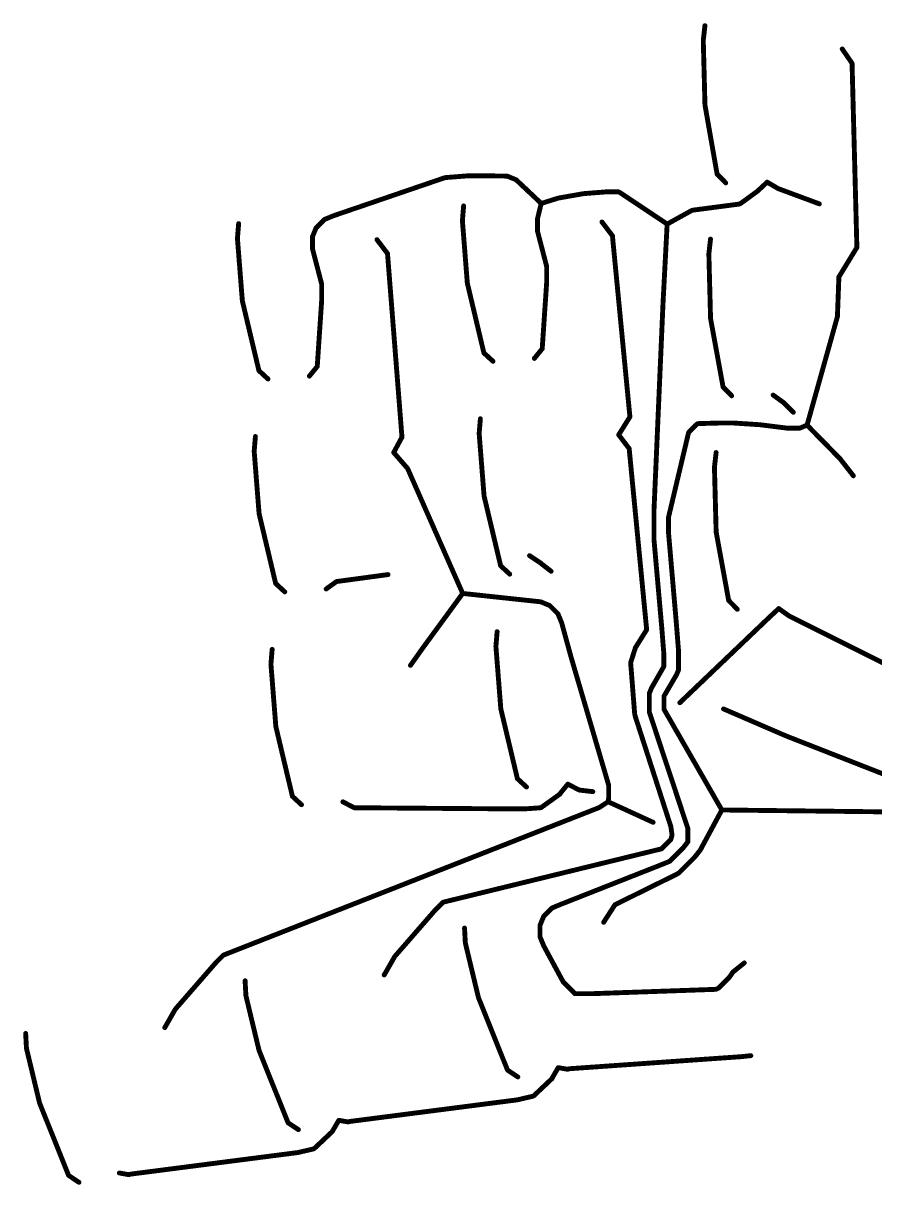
# Model space of a CAD drawing. Extents: x -169 to 103, y -40 to 57.
# Drawn here: x -24 to 45.8, y -38.2 to 57 of the extents above; entities that cross this region are included whole.
import ezdxf

# ---------------------------------------------------------------- set-up
doc = ezdxf.new("R2010")
doc.units = 0
doc.layers.get('0').update_dxf_attribs({"linetype": 'CONTINUOUS', "lineweight": 0})
doc.layers.add('B_Cu_____________', color=7, linetype='CONTINUOUS', lineweight=0)

# ---------------------------------------------------------------- blocks, each defined once
blk = doc.blocks.new('UNIT_DISC')
at = {"const_width": 0.5}
blk.add_lwpolyline([(0.25, 0, 1), (-0.25, 0, 1)], format="xyb", close=True, dxfattribs=at)

msp = doc.modelspace()

# ---------------------------------------------------------------- linework, layer by layer
at = {"layer": 'B_Cu_____________', "const_width": 0.4}
for points in [[(31.7893, 55.5501), (31.9252, 56.7551)], [(31.7945, 55.3502), (31.7893, 55.5501)], [(31.9281, 50.2485), (31.7945, 55.3502)], [(43.179, 54.8491), (43.9864, 53.6688)], [(43.9864, 53.6688), (43.9916, 53.4689)], [(43.9916, 53.4689), (43.9936, 53.3914)], [(43.9936, 53.3914), (44.3764, 38.7759)], [(32.9194, 44.6088), (31.9281, 50.2485)], [(32.9194, 44.5994), (32.9194, 44.6088)], [(33.6303, 43.8703), (32.9194, 44.5994)], [(1.4674, 41.1734), (10.5414, 44.2738)], [(10.5414, 44.2738), (10.5926, 44.2882)], [(10.5926, 44.2882), (10.6439, 44.3026)], [(10.6439, 44.3026), (12.2625, 44.43)], [(12.2625, 44.43), (12.5945, 44.4561)], [(12.5945, 44.4561), (13.4233, 44.4561)], [(13.4233, 44.4561), (15.7148, 44.4259)], [(15.7148, 44.4259), (16.4499, 44.1214)], [(16.4499, 44.1214), (18.5059, 42.1855)], [(36.2554, 43.2115), (37.0297, 43.9297)], [(37.0297, 43.9297), (37.9305, 43.3973)], [(19.9104, 42.6249), (21.982, 42.9881)], [(21.982, 42.9881), (23.1981, 43.0838)], [(23.1981, 43.0838), (23.9326, 43.1416)], [(23.9326, 43.1416), (24.7614, 43.1416)], [(24.7614, 43.1416), (24.8671, 43.1292)], [(24.8671, 43.1292), (24.9598, 43.0771)], [(24.9598, 43.0771), (28.8282, 40.4922)], [(34.8838, 42.2069), (36.234, 43.1902)], [(36.234, 43.1902), (36.2554, 43.2115)], [(37.9305, 43.3973), (37.9417, 43.3973)], [(37.9417, 43.3973), (41.3056, 42.1492)], [(12.0435, 40.7696), (12.1435, 41.9822)], [(18.1907, 40.9053), (18.5059, 42.1855)], [(18.5059, 42.1855), (19.9104, 42.6249)], [(30.9543, 41.6365), (34.7077, 42.1303)], [(34.7077, 42.1303), (34.8034, 42.1511)], [(34.8034, 42.1511), (34.8838, 42.2069)], [(0.1696, 40.3064), (0.7322, 40.8689)], [(0.7322, 40.8689), (0.756, 40.8788)], [(0.756, 40.8788), (1.038, 40.9956)], [(1.038, 40.9956), (1.4674, 41.1734)], [(12.0592, 40.5702), (12.0435, 40.7696)], [(18.1907, 40.1097), (18.1907, 40.9053)], [(28.8282, 40.4922), (30.8504, 41.6131)], [(30.8504, 41.6131), (30.9023, 41.6248)], [(30.9023, 41.6248), (30.9543, 41.6365)], [(-6.3996, 39.3181), (-6.2995, 40.5307)], [(-0.2425, 39.4775), (-0.0711, 39.8914)], [(-0.0711, 39.8914), (0.0521, 40.1889)], [(0.0521, 40.1889), (0.1696, 40.3064)], [(12.4464, 35.6538), (12.0592, 40.5702)], [(18.1907, 39.9437), (18.1907, 40.1097)], [(18.9473, 37.0333), (18.1907, 39.9437)], [(23.4816, 40.6677), (24.3465, 39.5311)], [(28.4881, 33.9839), (28.8282, 40.4922)], [(-6.3839, 39.1187), (-6.3996, 39.3181)], [(-5.9965, 34.2023), (-6.3839, 39.1187)], [(-0.2523, 39.4538), (-0.2425, 39.4775)], [(-0.2523, 38.6582), (-0.2523, 39.4538)], [(5.0386, 39.2162), (5.9035, 38.0796)], [(24.3465, 39.5311), (24.3622, 39.3317)], [(24.3622, 39.3317), (24.3674, 39.2652)], [(24.3674, 39.2652), (25.7728, 24.7169)], [(32.2474, 38.0561), (32.3833, 39.2611)], [(-0.2523, 38.4922), (-0.2523, 38.6582)], [(0.5043, 35.5818), (-0.2523, 38.4922)], [(5.9035, 38.0796), (5.9192, 37.8802)], [(5.9192, 37.8802), (5.9244, 37.8137)], [(32.2526, 37.8562), (32.2474, 38.0561)], [(44.3816, 38.576), (43.6371, 37.3551)], [(44.3764, 38.7759), (44.3816, 38.576)], [(5.9244, 37.8137), (7.0725, 23.2275)], [(18.9474, 37.0077), (18.9473, 37.0333)], [(18.9474, 35.8199), (18.9474, 37.0077)], [(32.3862, 32.7545), (32.2526, 37.8562)], [(43.6371, 37.3551), (42.8925, 36.1342)], [(42.8925, 36.1342), (42.8977, 35.9343)], [(0.5044, 35.5562), (0.5043, 35.5818)], [(0.5044, 34.3684), (0.5044, 35.5562)], [(13.8022, 29.9442), (12.4464, 35.6538)], [(18.5865, 30.286), (18.9474, 35.6539)], [(18.9474, 35.6539), (18.9474, 35.8199)], [(42.8957, 35.8462), (42.7853, 32.9047)], [(42.8977, 35.9343), (42.8957, 35.8462)], [(-4.6408, 28.4927), (-5.9965, 34.2023)], [(0.1435, 28.8345), (0.5044, 34.2024)], [(0.5044, 34.2024), (0.5044, 34.3684)], [(27.7457, 16.9612), (28.4881, 33.9839)], [(33.4094, 27.1555), (32.3862, 32.7545)], [(42.7853, 32.9047), (40.2975, 24.0173)], [(17.942, 29.4838), (18.5865, 30.2721)], [(18.5865, 30.2721), (18.5865, 30.286)], [(13.8022, 29.9375), (13.8022, 29.9442)], [(14.5502, 29.2466), (13.8022, 29.9375)], [(-4.6408, 28.486), (-4.6408, 28.4927)], [(-3.8928, 27.7951), (-4.6408, 28.486)], [(-0.501, 28.0323), (0.1435, 28.8206)], [(0.1435, 28.8206), (0.1435, 28.8345)], [(33.4094, 27.1461), (33.4094, 27.1555)], [(34.1203, 26.417), (33.4094, 27.1461)], [(37.5197, 26.4764), (38.3853, 25.8547)], [(38.3853, 25.8547), (39.173, 25.0705)], [(25.7728, 24.6888), (24.8546, 23.2216)], [(25.7728, 24.7169), (25.7728, 24.6888)], [(13.4165, 23.3235), (13.5165, 24.5361)], [(31.2217, 24.0576), (30.6356, 23.4715)], [(31.3085, 24.1191), (31.2217, 24.0576)], [(31.3604, 24.1308), (31.3085, 24.1191)], [(31.4124, 24.1425), (31.3604, 24.1308)], [(32.1981, 24.1631), (31.4124, 24.1425)], [(33.1683, 24.1885), (32.1981, 24.1631)], [(33.3683, 24.1937), (33.1683, 24.1885)], [(34.1971, 24.1937), (33.3683, 24.1937)], [(36.4212, 24.0488), (34.1971, 24.1937)], [(38.6387, 23.77), (36.4212, 24.0488)], [(39.7073, 23.77), (38.6387, 23.77)], [(39.7177, 23.7743), (39.7073, 23.77)], [(40.2975, 24.0173), (39.7177, 23.7743)], [(43.0286, 21.2341), (40.2975, 24.0173)], [(-5.0265, 21.8721), (-4.9264, 23.0847)], [(7.0882, 23.0281), (6.4117, 21.7702)], [(7.0725, 23.2275), (7.0882, 23.0281)], [(13.4322, 23.1241), (13.4165, 23.3235)], [(13.8194, 18.2077), (13.4322, 23.1241)], [(24.8546, 23.2216), (25.7195, 22.085)], [(30.5788, 23.3816), (28.9462, 16.4899)], [(30.6356, 23.4715), (30.5788, 23.3816)], [(-5.0108, 21.6727), (-5.0265, 21.8721)], [(6.4117, 21.7702), (7.5481, 20.4647)], [(25.7195, 22.085), (25.7352, 21.8856)], [(25.7352, 21.8856), (25.7404, 21.8191)], [(25.7404, 21.8191), (27.1459, 7.2709)], [(32.7055, 20.5621), (32.8414, 21.7671)], [(-4.6234, 16.7563), (-5.0108, 21.6727)], [(43.0286, 21.2243), (43.0286, 21.2341)], [(44.0952, 19.8611), (43.0286, 21.2243)], [(7.5481, 20.4647), (12.067, 10.2202)], [(32.7107, 20.3622), (32.7055, 20.5621)], [(32.8443, 15.2605), (32.7107, 20.3622)], [(15.1753, 12.4981), (13.8194, 18.2077)], [(27.7457, 15.7599), (27.7457, 16.9612)], [(-3.2677, 11.0466), (-4.6234, 16.7563)], [(28.9462, 16.4899), (28.9462, 15.2886)], [(27.7457, 14.6513), (27.7457, 15.7599)], [(28.9462, 15.2886), (28.9462, 15.1226)], [(28.9462, 15.1226), (29.5873, 7.712)], [(33.8675, 9.6615), (32.8443, 15.2605)], [(28.3868, 7.413), (27.7457, 14.6513)], [(18.4531, 12.7136), (17.5475, 13.3212)], [(15.1753, 12.4914), (15.1753, 12.4981)], [(15.9233, 11.8005), (15.1753, 12.4914)], [(18.4812, 12.6857), (18.4531, 12.7136)], [(19.3151, 12.0377), (18.4812, 12.6857)], [(1.7231, 11.195), (5.9475, 11.7654)], [(-3.2677, 11.0399), (-3.2677, 11.0466)], [(-2.5197, 10.349), (-3.2677, 11.0399)], [(0.8721, 10.5862), (1.7231, 11.195)], [(8.8021, 5.759), (12.067, 10.2202)], [(18.4609, 9.5338), (12.067, 10.2202)], [(19.196, 9.2293), (18.4609, 9.5338)], [(33.8675, 9.6521), (33.8675, 9.6615)], [(34.5784, 8.923), (33.8675, 9.6521)], [(19.3135, 9.1118), (19.196, 9.2293)], [(19.876, 8.5492), (19.3135, 9.1118)], [(19.8859, 8.5255), (19.876, 8.5492)], [(20.1805, 7.8141), (19.8859, 8.5255)], [(37.9778, 8.9824), (37.2035, 8.2642)], [(37.9778, 8.9824), (38.8434, 8.3607)], [(20.9368, 5.0516), (20.1805, 7.8141)], [(29.5873, 7.712), (29.7644, 5.4623)], [(37.1821, 8.2429), (29.868, 1.2621)], [(37.2035, 8.2642), (37.1821, 8.2429)], [(38.8434, 8.3607), (51.7277, 1.9251)], [(14.7896, 5.8775), (14.8896, 7.0901)], [(27.1459, 7.2428), (26.2277, 5.7756)], [(27.1459, 7.2709), (27.1459, 7.2428)], [(28.5639, 5.1633), (28.3868, 7.413)], [(-3.6535, 4.426), (-3.5534, 5.6386)], [(7.7847, 4.3241), (8.8021, 5.759)], [(14.8053, 5.6781), (14.7896, 5.8775)], [(15.1925, 0.7617), (14.8053, 5.6781)], [(25.8354, 4.54), (26.2277, 5.7756)], [(24.0323, -5.4904), (20.9368, 5.0516)], [(28.5639, 4.3345), (28.5639, 5.1633)], [(29.7644, 5.4623), (29.7644, 4.0355)], [(-3.6378, 4.2266), (-3.6535, 4.426)], [(-3.2504, -0.6897), (-3.6378, 4.2266)], [(25.8511, 4.3406), (25.8354, 4.54)], [(26.1665, 0.3362), (25.8511, 4.3406)], [(27.5541, 2.4869), (28.4993, 4.1361)], [(28.4993, 4.1361), (28.5514, 4.2288)], [(28.5514, 4.2288), (28.5639, 4.3345)], [(29.7519, 3.9298), (29.6105, 3.5884)], [(29.7644, 4.0355), (29.7519, 3.9298)], [(29.5584, 3.4957), (28.5718, 1.8068)], [(29.6105, 3.5884), (29.5584, 3.4957)], [(27.367, 2.0352), (27.5541, 2.4869)], [(27.367, 0.489), (27.367, 2.0352)], [(28.5718, 1.8068), (28.5675, 1.7964)], [(28.5675, 1.7964), (28.5675, 0.7278)], [(16.5483, -4.9479), (15.1925, 0.7617)], [(33.449, 0.7549), (38.3548, -1.3636)], [(26.2222, 0.1142), (26.1665, 0.3362)], [(29.1283, -8.8786), (26.2222, 0.1142)], [(30.5306, -9.0525), (27.367, 0.489)], [(28.5675, 0.7278), (28.5718, 0.7174)], [(28.5718, 0.7174), (33.3108, -7.5265)], [(-1.8947, -6.3994), (-3.2504, -0.6897)], [(38.3548, -1.3636), (38.7218, -1.5156)], [(38.7218, -1.5156), (51.8451, -6.656)], [(16.5483, -4.9546), (16.5483, -4.9479)], [(17.2963, -5.6455), (16.5483, -4.9546)], [(20.0435, -6.1966), (20.6881, -5.4083)], [(20.6881, -5.4083), (21.6155, -5.8927)], [(21.6155, -5.8927), (22.7318, -6.0247)], [(24.0323, -6.559), (24.0323, -5.4904)], [(-1.8947, -6.4061), (-1.8947, -6.3994)], [(-1.1467, -7.097), (-1.8947, -6.4061)], [(2.2451, -6.8598), (3.1725, -7.3442)], [(18.5059, -7.324), (20.0151, -6.2389)], [(20.0151, -6.2389), (20.0435, -6.2105)], [(20.0435, -6.2105), (20.0435, -6.1966)], [(23.2765, -7.3209), (23.9863, -6.8499)], [(23.9863, -6.8499), (24.0323, -6.559)], [(27.676, -8.5399), (23.9863, -6.8499)], [(-7.4635, -19.3898), (23.2661, -7.3252)], [(3.1725, -7.3442), (3.1864, -7.3442)], [(3.1864, -7.3442), (16.2859, -7.4405)], [(16.2859, -7.4405), (17.1147, -7.4405)], [(17.1147, -7.4405), (18.4115, -7.3498)], [(18.4115, -7.3498), (18.5059, -7.324)], [(23.2661, -7.3252), (23.2765, -7.3209)], [(31.544, -10.8116), (33.3108, -7.5265)], [(50.7015, -7.7283), (33.3108, -7.5265)], [(29.2301, -9.5868), (29.1283, -8.8786)], [(29.1283, -9.9472), (29.2301, -9.5868)], [(30.5306, -10.1211), (30.5306, -9.0525)], [(28.3725, -10.7091), (29.124, -9.9576)], [(29.0526, -11.7268), (30.1417, -10.6377)], [(29.124, -9.9576), (29.1283, -9.9472)], [(30.1417, -10.6377), (30.5263, -10.1315)], [(30.5263, -10.1315), (30.5306, -10.1211)], [(10.5254, -15.0711), (28.3621, -10.7134)], [(28.3621, -10.7134), (28.3725, -10.7091)], [(29.7949, -12.6827), (31.0976, -11.38)], [(31.0976, -11.38), (31.544, -10.8116)], [(20.1271, -15.2533), (28.6009, -11.9139)], [(28.6009, -11.9139), (29.0526, -11.7268)], [(24.5545, -15.291), (29.5985, -12.8005)], [(29.5985, -12.8005), (29.7949, -12.6827)], [(9.8426, -15.7017), (10.4287, -15.1156)], [(10.4287, -15.1156), (10.477, -15.0933)], [(10.477, -15.0933), (10.5254, -15.0711)], [(19.4157, -15.5479), (19.9479, -15.3275)], [(19.9479, -15.3275), (20.1271, -15.2533)], [(23.6222, -16.7301), (24.5529, -15.2926)], [(24.5529, -15.2926), (24.5545, -15.291)], [(6.5167, -19.5128), (9.7705, -15.7799)], [(9.7705, -15.7799), (9.8065, -15.7408)], [(9.8065, -15.7408), (9.8426, -15.7017)], [(18.4172, -16.9493), (18.671, -16.3364)], [(18.671, -16.3364), (18.7118, -16.2379)], [(18.7118, -16.2379), (18.8293, -16.1204)], [(18.8293, -16.1204), (19.3919, -15.5578)], [(19.3919, -15.5578), (19.4157, -15.5479)], [(12.2827, -18.4251), (12.2181, -17.2055)], [(18.4074, -16.973), (18.4172, -16.9493)], [(18.4074, -17.7686), (18.4074, -16.973)], [(18.4074, -17.9346), (18.4074, -17.7686)], [(18.702, -18.646), (18.4074, -17.9346)], [(12.3294, -18.6196), (12.2827, -18.4251)], [(13.3593, -22.9085), (12.3294, -18.6196)], [(18.7119, -18.6697), (18.702, -18.646)], [(20.3073, -21.6185), (18.7119, -18.6697)], [(-11.4721, -23.8316), (-8.2184, -20.0986)], [(-8.2184, -20.0986), (-8.1463, -20.0204)], [(-8.1463, -20.0204), (-7.5602, -19.4343)], [(-7.5602, -19.4343), (-7.5118, -19.412)], [(-7.5118, -19.412), (-7.4635, -19.3898)], [(5.6333, -21.0488), (6.5027, -19.5269)], [(6.5027, -19.5269), (6.5167, -19.5128)], [(35.1531, -20.0617), (34.247, -20.7884)], [(34.2285, -20.807), (33.927, -21.2334)], [(34.247, -20.7884), (34.2285, -20.807)], [(-5.7057, -22.7437), (-5.7708, -21.5242)], [(21.1567, -22.4679), (20.3073, -21.6185)], [(33.927, -21.2334), (33.0206, -22.1398)], [(-5.659, -22.9382), (-5.7057, -22.7437)], [(-4.6295, -27.2272), (-5.659, -22.9382)], [(15.7395, -28.8412), (13.3593, -22.9085)], [(21.2742, -22.5854), (21.1567, -22.4679)], [(22.4498, -22.5854), (21.2742, -22.5854)], [(22.6158, -22.5854), (22.4498, -22.5854)], [(22.6414, -22.5853), (22.6158, -22.5854)], [(32.8076, -22.228), (22.6414, -22.5853)], [(33.0206, -22.1398), (32.8076, -22.228)], [(-12.3555, -25.3676), (-11.4861, -23.8457)], [(-11.4861, -23.8457), (-11.4721, -23.8316)], [(-23.6945, -27.0625), (-23.7596, -25.843)], [(-23.6478, -27.257), (-23.6945, -27.0625)], [(-22.6183, -31.546), (-23.6478, -27.257)], [(-2.2493, -33.1599), (-4.6295, -27.2272)], [(20.8457, -28.7326), (34.6881, -27.7615)], [(34.6881, -27.7615), (34.8876, -27.7475)], [(34.8876, -27.7475), (35.6847, -27.6631)], [(19.3869, -29.5224), (19.9003, -28.643)], [(19.9003, -28.643), (20.6508, -28.7776)], [(20.6508, -28.7776), (20.8457, -28.7326)], [(15.7406, -28.8424), (15.7395, -28.8412)], [(16.5875, -29.4078), (15.7406, -28.8424)], [(17.8934, -30.9535), (19.3583, -29.5728)], [(19.3583, -29.5728), (19.3869, -29.5442)], [(19.3869, -29.5442), (19.3869, -29.5224)], [(-20.2382, -37.4787), (-22.6183, -31.546)], [(2.8569, -33.0513), (16.5375, -31.2863)], [(16.5375, -31.2863), (17.8042, -30.9938)], [(17.8042, -30.9938), (17.8934, -30.9535)], [(-2.2482, -33.1611), (-2.2493, -33.1599)], [(-1.4013, -33.7265), (-2.2482, -33.1611)], [(1.3981, -33.8411), (1.9115, -32.9617)], [(1.9115, -32.9617), (2.662, -33.0963)], [(2.662, -33.0963), (2.8569, -33.0513)], [(-0.0954, -35.2722), (1.3695, -33.8915)], [(1.3695, -33.8915), (1.3981, -33.8629)], [(1.3981, -33.8629), (1.3981, -33.8411)], [(-1.4513, -35.605), (-0.1846, -35.3125)], [(-0.1846, -35.3125), (-0.0954, -35.2722)], [(-15.132, -37.3701), (-1.4513, -35.605)], [(-16.0774, -37.2805), (-15.3269, -37.4151)], [(-20.2371, -37.4799), (-20.2382, -37.4787)], [(-19.3902, -38.0453), (-20.2371, -37.4799)], [(-15.3269, -37.4151), (-15.132, -37.3701)]]:
    msp.add_lwpolyline(points, dxfattribs=at)

# ---------------------------------------------------------------- block references
at = {"layer": 'B_Cu_____________', "xscale": 0.4, "yscale": 0.4}
for p in [(31.9252, 56.7551), (31.7893, 55.5501), (31.7893, 55.5501), (31.7945, 55.3502), (31.7945, 55.3502), (43.179, 54.8491), (43.9864, 53.6688), (43.9864, 53.6688), (43.9916, 53.4689), (43.9916, 53.4689), (43.9936, 53.3914), (43.9936, 53.3914), (31.9281, 50.2485), (31.9281, 50.2485), (32.9194, 44.6088), (32.9194, 44.6088), (32.9194, 44.5994), (32.9194, 44.5994), (10.5414, 44.2738), (10.5414, 44.2738), (10.5926, 44.2882), (10.5926, 44.2882), (10.6439, 44.3026), (10.6439, 44.3026), (12.2625, 44.43), (12.2625, 44.43), (12.5945, 44.4561), (12.5945, 44.4561), (13.4233, 44.4561), (13.4233, 44.4561), (15.7148, 44.4259), (15.7148, 44.4259), (16.4499, 44.1214), (16.4499, 44.1214), (33.6303, 43.8703), (37.0297, 43.9297), (37.0297, 43.9297), (21.982, 42.9881), (21.982, 42.9881), (23.1981, 43.0838), (23.1981, 43.0838), (23.9326, 43.1416), (23.9326, 43.1416), (24.7614, 43.1416), (24.7614, 43.1416), (24.8671, 43.1292), (24.8671, 43.1292), (24.9598, 43.0771), (24.9598, 43.0771), (36.234, 43.1902), (36.234, 43.1902), (36.2554, 43.2115), (36.2554, 43.2115), (37.9305, 43.3973), (37.9305, 43.3973), (37.9417, 43.3973), (37.9417, 43.3973), (12.1435, 41.9822), (18.5059, 42.1855), (18.5059, 42.1855), (18.5059, 42.1855), (19.9104, 42.6249), (19.9104, 42.6249), (34.7077, 42.1303), (34.7077, 42.1303), (34.8034, 42.1511), (34.8034, 42.1511), (34.8838, 42.2069), (34.8838, 42.2069), (41.3056, 42.1492), (0.7322, 40.8689), (0.7322, 40.8689), (0.756, 40.8788), (0.756, 40.8788), (1.038, 40.9956), (1.038, 40.9956), (1.4674, 41.1734), (1.4674, 41.1734), (12.0435, 40.7696), (12.0435, 40.7696), (18.1907, 40.9053), (18.1907, 40.9053), (30.8504, 41.6131), (30.8504, 41.6131), (30.9023, 41.6248), (30.9023, 41.6248), (30.9543, 41.6365), (30.9543, 41.6365), (-6.2995, 40.5307), (-0.0711, 39.8914), (-0.0711, 39.8914), (0.0521, 40.1889), (0.0521, 40.1889), (0.1696, 40.3064), (0.1696, 40.3064), (12.0592, 40.5702), (12.0592, 40.5702), (18.1907, 40.1097), (18.1907, 40.1097), (18.1907, 39.9437), (18.1907, 39.9437), (23.4816, 40.6677), (28.8282, 40.4922), (28.8282, 40.4922), (28.8282, 40.4922), (-6.3996, 39.3181), (-6.3996, 39.3181), (-6.3839, 39.1187), (-6.3839, 39.1187), (-0.2523, 39.4538), (-0.2523, 39.4538), (-0.2425, 39.4775), (-0.2425, 39.4775), (5.0386, 39.2162), (24.3465, 39.5311), (24.3465, 39.5311), (24.3622, 39.3317), (24.3622, 39.3317), (24.3674, 39.2652), (24.3674, 39.2652), (32.3833, 39.2611), (-0.2523, 38.6582), (-0.2523, 38.6582), (-0.2523, 38.4922), (-0.2523, 38.4922), (5.9035, 38.0796), (5.9035, 38.0796), (5.9192, 37.8802), (5.9192, 37.8802), (32.2474, 38.0561), (32.2474, 38.0561), (44.3764, 38.7759), (44.3764, 38.7759), (44.3816, 38.576), (44.3816, 38.576), (5.9244, 37.8137), (5.9244, 37.8137), (18.9473, 37.0333), (18.9473, 37.0333), (18.9474, 37.0077), (18.9474, 37.0077), (32.2526, 37.8562), (32.2526, 37.8562), (43.6371, 37.3551), (43.6371, 37.3551), (42.8925, 36.1342), (42.8925, 36.1342), (0.5043, 35.5818), (0.5043, 35.5818), (0.5044, 35.5562), (0.5044, 35.5562), (12.4464, 35.6538), (12.4464, 35.6538), (18.9474, 35.8199), (18.9474, 35.8199), (18.9474, 35.6539), (18.9474, 35.6539), (42.8957, 35.8462), (42.8957, 35.8462), (42.8977, 35.9343), (42.8977, 35.9343), (-5.9965, 34.2023), (-5.9965, 34.2023), (0.5044, 34.3684), (0.5044, 34.3684), (0.5044, 34.2024), (0.5044, 34.2024), (28.4881, 33.9839), (28.4881, 33.9839), (32.3862, 32.7545), (32.3862, 32.7545), (42.7853, 32.9047), (42.7853, 32.9047), (18.5865, 30.286), (18.5865, 30.286), (18.5865, 30.2721), (18.5865, 30.2721), (13.8022, 29.9442), (13.8022, 29.9442), (13.8022, 29.9375), (13.8022, 29.9375), (17.942, 29.4838), (-4.6408, 28.4927), (-4.6408, 28.4927), (-4.6408, 28.486), (-4.6408, 28.486), (0.1435, 28.8345), (0.1435, 28.8345), (0.1435, 28.8206), (0.1435, 28.8206), (14.5502, 29.2466), (-3.8928, 27.7951), (-0.501, 28.0323), (33.4094, 27.1555), (33.4094, 27.1555), (33.4094, 27.1461), (33.4094, 27.1461), (37.5197, 26.4764), (34.1203, 26.417), (38.3853, 25.8547), (38.3853, 25.8547), (25.7728, 24.7169), (25.7728, 24.7169), (25.7728, 24.6888), (25.7728, 24.6888), (39.173, 25.0705), (13.5165, 24.5361), (31.2217, 24.0576), (31.2217, 24.0576), (31.3085, 24.1191), (31.3085, 24.1191), (31.3604, 24.1308), (31.3604, 24.1308), (31.4124, 24.1425), (31.4124, 24.1425), (32.1981, 24.1631), (32.1981, 24.1631), (33.1683, 24.1885), (33.1683, 24.1885), (33.3683, 24.1937), (33.3683, 24.1937), (34.1971, 24.1937), (34.1971, 24.1937), (36.4212, 24.0488), (36.4212, 24.0488), (38.6387, 23.77), (38.6387, 23.77), (39.7073, 23.77), (39.7073, 23.77), (39.7177, 23.7743), (39.7177, 23.7743), (40.2975, 24.0173), (40.2975, 24.0173), (40.2975, 24.0173), (-4.9264, 23.0847), (7.0725, 23.2275), (7.0725, 23.2275), (7.0882, 23.0281), (7.0882, 23.0281), (13.4165, 23.3235), (13.4165, 23.3235), (13.4322, 23.1241), (13.4322, 23.1241), (24.8546, 23.2216), (24.8546, 23.2216), (30.5788, 23.3816), (30.5788, 23.3816), (30.6356, 23.4715), (30.6356, 23.4715), (-5.0265, 21.8721), (-5.0265, 21.8721), (6.4117, 21.7702), (6.4117, 21.7702), (25.7195, 22.085), (25.7195, 22.085), (25.7352, 21.8856), (25.7352, 21.8856), (25.7404, 21.8191), (25.7404, 21.8191), (32.8414, 21.7671), (-5.0108, 21.6727), (-5.0108, 21.6727), (43.0286, 21.2341), (43.0286, 21.2341), (43.0286, 21.2243), (43.0286, 21.2243), (7.5481, 20.4647), (7.5481, 20.4647), (32.7055, 20.5621), (32.7055, 20.5621), (32.7107, 20.3622), (32.7107, 20.3622), (44.0952, 19.8611), (13.8194, 18.2077), (13.8194, 18.2077), (27.7457, 16.9612), (27.7457, 16.9612), (-4.6234, 16.7563), (-4.6234, 16.7563), (28.9462, 16.4899), (28.9462, 16.4899), (27.7457, 15.7599), (27.7457, 15.7599), (28.9462, 15.2886), (28.9462, 15.2886), (28.9462, 15.1226), (28.9462, 15.1226), (32.8443, 15.2605), (32.8443, 15.2605), (27.7457, 14.6513), (27.7457, 14.6513), (17.5475, 13.3212), (15.1753, 12.4981), (15.1753, 12.4981), (15.1753, 12.4914), (15.1753, 12.4914), (18.4531, 12.7136), (18.4531, 12.7136), (18.4812, 12.6857), (18.4812, 12.6857), (5.9475, 11.7654), (15.9233, 11.8005), (19.3151, 12.0377), (-3.2677, 11.0466), (-3.2677, 11.0466), (-3.2677, 11.0399), (-3.2677, 11.0399), (-2.5197, 10.349), (0.8721, 10.5862), (1.7231, 11.195), (1.7231, 11.195), (12.067, 10.2202), (12.067, 10.2202), (12.067, 10.2202), (18.4609, 9.5338), (18.4609, 9.5338), (33.8675, 9.6615), (33.8675, 9.6615), (33.8675, 9.6521), (33.8675, 9.6521), (19.196, 9.2293), (19.196, 9.2293), (19.3135, 9.1118), (19.3135, 9.1118), (19.876, 8.5492), (19.876, 8.5492), (19.8859, 8.5255), (19.8859, 8.5255), (34.5784, 8.923), (37.9778, 8.9824), (37.9778, 8.9824), (20.1805, 7.8141), (20.1805, 7.8141), (29.5873, 7.712), (29.5873, 7.712), (37.1821, 8.2429), (37.1821, 8.2429), (37.2035, 8.2642), (37.2035, 8.2642), (38.8434, 8.3607), (38.8434, 8.3607), (14.8896, 7.0901), (27.1459, 7.2709), (27.1459, 7.2709), (27.1459, 7.2428), (27.1459, 7.2428), (28.3868, 7.413), (28.3868, 7.413), (-3.5534, 5.6386), (8.8021, 5.759), (8.8021, 5.759), (14.7896, 5.8775), (14.7896, 5.8775), (14.8053, 5.6781), (14.8053, 5.6781), (26.2277, 5.7756), (26.2277, 5.7756), (20.9368, 5.0516), (20.9368, 5.0516), (28.5639, 5.1633), (28.5639, 5.1633), (29.7644, 5.4623), (29.7644, 5.4623), (-3.6535, 4.426), (-3.6535, 4.426), (-3.6378, 4.2266), (-3.6378, 4.2266), (7.7847, 4.3241), (25.8354, 4.54), (25.8354, 4.54), (25.8511, 4.3406), (25.8511, 4.3406), (28.4993, 4.1361), (28.4993, 4.1361), (28.5514, 4.2288), (28.5514, 4.2288), (28.5639, 4.3345), (28.5639, 4.3345), (29.7519, 3.9298), (29.7519, 3.9298), (29.7644, 4.0355), (29.7644, 4.0355), (29.5584, 3.4957), (29.5584, 3.4957), (29.6105, 3.5884), (29.6105, 3.5884), (27.367, 2.0352), (27.367, 2.0352), (27.5541, 2.4869), (27.5541, 2.4869), (28.5675, 1.7964), (28.5675, 1.7964), (28.5718, 1.8068), (28.5718, 1.8068), (15.1925, 0.7617), (15.1925, 0.7617), (29.868, 1.2621), (33.449, 0.7549), (26.1665, 0.3362), (26.1665, 0.3362), (26.2222, 0.1142), (26.2222, 0.1142), (27.367, 0.489), (27.367, 0.489), (28.5675, 0.7278), (28.5675, 0.7278), (28.5718, 0.7174), (28.5718, 0.7174), (-3.2504, -0.6897), (-3.2504, -0.6897), (38.3548, -1.3636), (38.3548, -1.3636), (38.7218, -1.5156), (38.7218, -1.5156), (16.5483, -4.9479), (16.5483, -4.9479), (16.5483, -4.9546), (16.5483, -4.9546), (17.2963, -5.6455), (20.6881, -5.4083), (20.6881, -5.4083), (21.6155, -5.8927), (21.6155, -5.8927), (24.0323, -5.4904), (24.0323, -5.4904), (-1.8947, -6.3994), (-1.8947, -6.3994), (-1.8947, -6.4061), (-1.8947, -6.4061), (2.2451, -6.8598), (20.0151, -6.2389), (20.0151, -6.2389), (20.0435, -6.1966), (20.0435, -6.1966), (20.0435, -6.2105), (20.0435, -6.2105), (22.7318, -6.0247), (23.9863, -6.8499), (23.9863, -6.8499), (23.9863, -6.8499), (24.0323, -6.559), (24.0323, -6.559), (-1.1467, -7.097), (3.1725, -7.3442), (3.1725, -7.3442), (3.1864, -7.3442), (3.1864, -7.3442), (16.2859, -7.4405), (16.2859, -7.4405), (17.1147, -7.4405), (17.1147, -7.4405), (18.4115, -7.3498), (18.4115, -7.3498), (18.5059, -7.324), (18.5059, -7.324), (23.2661, -7.3252), (23.2661, -7.3252), (23.2765, -7.3209), (23.2765, -7.3209), (33.3108, -7.5265), (33.3108, -7.5265), (33.3108, -7.5265), (27.676, -8.5399), (29.1283, -8.8786), (29.1283, -8.8786), (29.2301, -9.5868), (29.2301, -9.5868), (30.5306, -9.0525), (30.5306, -9.0525), (29.124, -9.9576), (29.124, -9.9576), (29.1283, -9.9472), (29.1283, -9.9472), (30.1417, -10.6377), (30.1417, -10.6377), (30.5263, -10.1315), (30.5263, -10.1315), (30.5306, -10.1211), (30.5306, -10.1211), (28.3621, -10.7134), (28.3621, -10.7134), (28.3725, -10.7091), (28.3725, -10.7091), (31.0976, -11.38), (31.0976, -11.38), (31.544, -10.8116), (31.544, -10.8116), (28.6009, -11.9139), (28.6009, -11.9139), (29.0526, -11.7268), (29.0526, -11.7268), (29.5985, -12.8005), (29.5985, -12.8005), (29.7949, -12.6827), (29.7949, -12.6827), (10.4287, -15.1156), (10.4287, -15.1156), (10.477, -15.0933), (10.477, -15.0933), (10.5254, -15.0711), (10.5254, -15.0711), (19.9479, -15.3275), (19.9479, -15.3275), (20.1271, -15.2533), (20.1271, -15.2533), (24.5529, -15.2926), (24.5529, -15.2926), (24.5545, -15.291), (24.5545, -15.291), (9.7705, -15.7799), (9.7705, -15.7799), (9.8065, -15.7408), (9.8065, -15.7408), (9.8426, -15.7017), (9.8426, -15.7017), (18.671, -16.3364), (18.671, -16.3364), (18.7118, -16.2379), (18.7118, -16.2379), (18.8293, -16.1204), (18.8293, -16.1204), (19.3919, -15.5578), (19.3919, -15.5578), (19.4157, -15.5479), (19.4157, -15.5479), (12.2181, -17.2055), (18.4074, -16.973), (18.4074, -16.973), (18.4172, -16.9493), (18.4172, -16.9493), (23.6222, -16.7301), (18.4074, -17.7686), (18.4074, -17.7686), (18.4074, -17.9346), (18.4074, -17.9346), (12.2827, -18.4251), (12.2827, -18.4251), (12.3294, -18.6196), (12.3294, -18.6196), (18.702, -18.646), (18.702, -18.646), (18.7119, -18.6697), (18.7119, -18.6697), (-8.2184, -20.0986), (-8.2184, -20.0986), (-8.1463, -20.0204), (-8.1463, -20.0204), (-7.5602, -19.4343), (-7.5602, -19.4343), (-7.5118, -19.412), (-7.5118, -19.412), (-7.4635, -19.3898), (-7.4635, -19.3898), (6.5027, -19.5269), (6.5027, -19.5269), (6.5167, -19.5128), (6.5167, -19.5128), (35.1531, -20.0617), (5.6333, -21.0488), (34.2285, -20.807), (34.2285, -20.807), (34.247, -20.7884), (34.247, -20.7884), (-5.7708, -21.5242), (20.3073, -21.6185), (20.3073, -21.6185), (33.927, -21.2334), (33.927, -21.2334), (-5.7057, -22.7437), (-5.7057, -22.7437), (-5.659, -22.9382), (-5.659, -22.9382), (13.3593, -22.9085), (13.3593, -22.9085), (21.1567, -22.4679), (21.1567, -22.4679), (21.2742, -22.5854), (21.2742, -22.5854), (22.4498, -22.5854), (22.4498, -22.5854), (22.6158, -22.5854), (22.6158, -22.5854), (22.6414, -22.5853), (22.6414, -22.5853), (32.8076, -22.228), (32.8076, -22.228), (33.0206, -22.1398), (33.0206, -22.1398), (-11.4861, -23.8457), (-11.4861, -23.8457), (-11.4721, -23.8316), (-11.4721, -23.8316), (-23.7596, -25.843), (-12.3555, -25.3676), (-23.6945, -27.0625), (-23.6945, -27.0625), (-23.6478, -27.257), (-23.6478, -27.257), (-4.6295, -27.2272), (-4.6295, -27.2272), (34.6881, -27.7615), (34.6881, -27.7615), (34.8876, -27.7475), (34.8876, -27.7475), (35.6847, -27.6631), (19.9003, -28.643), (19.9003, -28.643), (20.8457, -28.7326), (20.8457, -28.7326), (15.7395, -28.8412), (15.7395, -28.8412), (15.7406, -28.8424), (15.7406, -28.8424), (16.5875, -29.4078), (19.3583, -29.5728), (19.3583, -29.5728), (19.3869, -29.5224), (19.3869, -29.5224), (19.3869, -29.5442), (19.3869, -29.5442), (20.6508, -28.7776), (20.6508, -28.7776), (-22.6183, -31.546), (-22.6183, -31.546), (16.5375, -31.2863), (16.5375, -31.2863), (17.8042, -30.9938), (17.8042, -30.9938), (17.8934, -30.9535), (17.8934, -30.9535), (-2.2493, -33.1599), (-2.2493, -33.1599), (-2.2482, -33.1611), (-2.2482, -33.1611), (1.9115, -32.9617), (1.9115, -32.9617), (2.662, -33.0963), (2.662, -33.0963), (2.8569, -33.0513), (2.8569, -33.0513), (-1.4013, -33.7265), (1.3695, -33.8915), (1.3695, -33.8915), (1.3981, -33.8411), (1.3981, -33.8411), (1.3981, -33.8629), (1.3981, -33.8629), (-0.1846, -35.3125), (-0.1846, -35.3125), (-0.0954, -35.2722), (-0.0954, -35.2722), (-1.4513, -35.605), (-1.4513, -35.605), (-16.0774, -37.2805), (-20.2382, -37.4787), (-20.2382, -37.4787), (-20.2371, -37.4799), (-20.2371, -37.4799), (-19.3902, -38.0453), (-15.3269, -37.4151), (-15.3269, -37.4151), (-15.132, -37.3701), (-15.132, -37.3701)]:
    msp.add_blockref('UNIT_DISC', p, dxfattribs=at)

doc.saveas('drawing.dxf')
